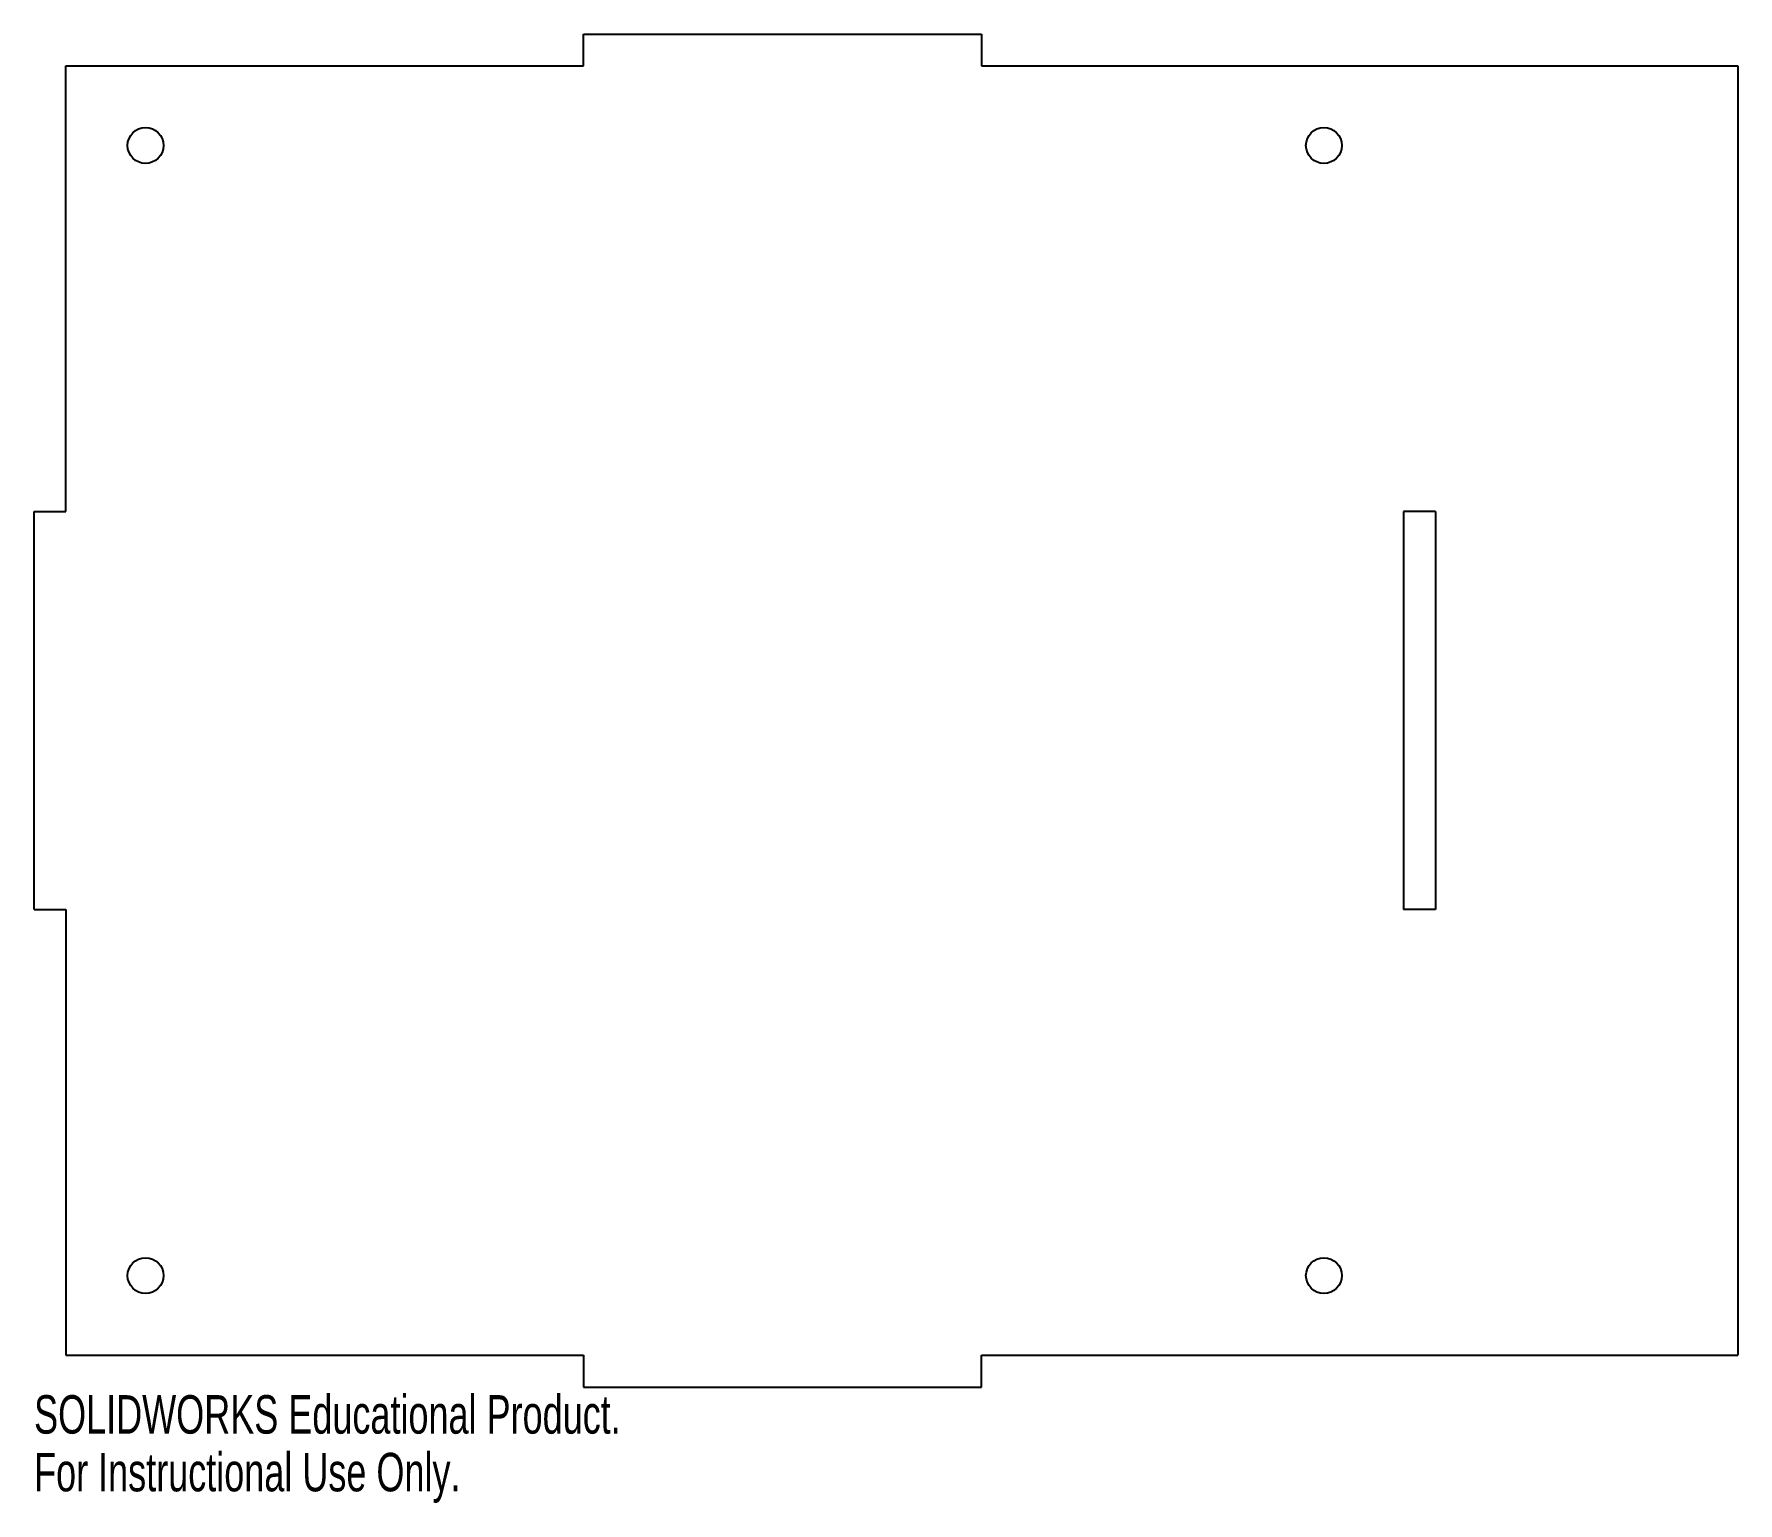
# Model space of a CAD drawing. Header units: millimetres. Extents: x 0 to 214, y -100 to 85.
import ezdxf

# ---------------------------------------------------------------- set-up
doc = ezdxf.new("R2010")
doc.units = ezdxf.units.MM
doc.styles.add('SLDTEXTSTYLE0', font='TXT', dxfattribs={"width": 0.7})

msp = doc.modelspace()

# ---------------------------------------------------------------- linework, layer by layer
at = {"color": 7, "linetype": 'Continuous', "lineweight": 25}
for p, q in [((69, 81), (69, 85)), ((69, 85), (119, 85)), ((119, 85), (119, 81)), ((4, 25), (4, 81)), ((4, 81), (69, 81)), ((119, 81), (214, 81)), ((214, 81), (214, -81)), ((0, -25), (0, 25)), ((0, 25), (4, 25)), ((172, 25), (172, -25)), ((176, 25), (172, 25)), ((176, 25), (176, -25)), ((0, -25), (4, -25)), ((4, -25), (4, -81)), ((176, -25), (172, -25)), ((4, -81), (69, -81)), ((69, -81), (69, -85)), ((119, -81), (214, -81)), ((119, -85), (119, -81)), ((69, -85), (119, -85))]:
    msp.add_line(p, q, dxfattribs=at)
for centre in [(14, 71), (162, 71), (14, -71), (162, -71)]:
    msp.add_circle(centre, 2.25, dxfattribs=at)

# ---------------------------------------------------------------- texts
at = {"color": 7, "linetype": 'Continuous', "char_height": 4.8336, "attachment_point": 1, "style": 'SLDTEXTSTYLE0'}
for s, insert in [('SOLIDWORKS Educational Product.', (0, -86.02)), ('For Instructional Use Only.', (0, -93.27))]:
    msp.add_mtext(s, dxfattribs=dict(at, insert=insert))

doc.saveas('drawing.dxf')
